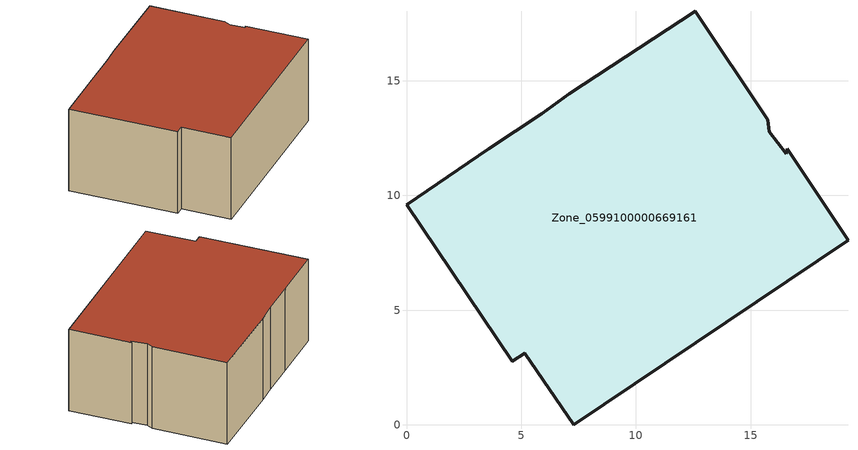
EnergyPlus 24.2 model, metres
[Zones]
Zone_0599100000669161
 floor ground (C_G): 15.8,12.77 16.55,11.81 16.59,12.03 19.25,8.05 7.28,0 5.14,3.12 4.6,2.77 0,9.6 3.59,12.03 5.9,13.56 7.1,14.43 12.59,18.03 15.75,13.3 z0
 wall outside (C_F): 3.59,12.03 0,9.6 4.6,2.77 5.14,3.12 7.28,0 19.25,8.05 16.59,12.03 16.55,11.81 15.8,12.77 15.75,13.3 12.59,18.03 7.1,14.43 5.9,13.56 3.59,12.03 z0:6.67
 roof outside (C_R): 16.59,12.03 16.55,11.81 15.8,12.77 15.75,13.3 12.59,18.03 7.1,14.43 5.9,13.56 3.59,12.03 0,9.6 4.6,2.77 5.14,3.12 7.28,0 19.25,8.05 z6.67
[BUILDING]
Pand.0599100000669161: North Axis=0; Terrain=City; Loads Convergence Tolerance Value=0.04; Temperature Convergence Tolerance Value=0.4; Solar Distribution=FullExterior; Maximum Number of Warmup Days=25; Minimum Number of Warmup Days=1
[Site:Location]
Rotterdam.The.Hague.AP_ZH_NLD Design_Conditions: Latitude=51.96; Longitude=4.45; Time Zone=1; Elevation=-4.5
[SITE:GROUNDTEMPERATURE:BUILDINGSURFACE]
18, 18, 18, 18, 18, 18, 18, 18, 18, 18, 18, 18
[MATERIAL] Thermal Absorptance=0.9; Solar Absorptance=0.7; Visible Absorptance=0.7
Name | Roughness | Thickness | Conductivity | Density | Specific Heat
G.TI.1946-1964 | MediumSmooth | 0.15 | 1 | 540 | 1210
F.TI.1946-1964 | Rough | 0.3 | 0.857143 | 1920 | 840
R.TI.1946-1964 | MediumRough | 0.2 | 0.277778 | 1500 | 1000
[CONSTRUCTION]
C_G: G.TI.1946-1964
C_F: F.TI.1946-1964
C_R: R.TI.1946-1964
[ZONE]
Zone_0599100000669161: Type=1; Multiplier=1; Ceiling Height=Autocalculate; Volume=Autocalculate; Floor Area=autocalculate; Part of Total Floor Area=Yes
[ZONEINFILTRATION:DESIGNFLOWRATE]
Infil_Zone_0599100000669161: Zone or ZoneList or Space or SpaceList=Zone_0599100000669161; Schedule=AlwaysOn; Design Flow Rate Calculation Method=Flow/Area; Flow Rate per Floor Area=0.003; Constant Term Coefficient=1; Temperature Term Coefficient=0; Velocity Term Coefficient=0; Velocity Squared Term Coefficient=0
[HVACTEMPLATE:ZONE:IDEALLOADSAIRSYSTEM]
Zone_0599100000669161: Maximum Heating Supply Air Temperature=50; Minimum Cooling Supply Air Temperature=13; Maximum Heating Supply Air Humidity Ratio=0.0156; Minimum Cooling Supply Air Humidity Ratio=0.0077; Heating Limit=NoLimit; Cooling Limit=NoLimit; Dehumidification Control Type=ConstantSensibleHeatRatio; Cooling Sensible Heat Ratio=0.7; Dehumidification Setpoint=60; Humidification Control Type=None; Humidification Setpoint=30; Outdoor Air Method=None; Outdoor Air Flow Rate per Person=0.00944; Outdoor Air Flow Rate per Zone Floor Area=0; Outdoor Air Flow Rate per Zone=0; Demand Controlled Ventilation Type=None; Outdoor Air Economizer Type=NoEconomizer; Heat Recovery Type=None; Sensible Heat Recovery Effectiveness=0.7; Latent Heat Recovery Effectiveness=0.65
[ZONECONTROL:THERMOSTAT]
ThermostatControl_Zone_0599100000669161: Zone or ZoneList=Zone_0599100000669161; Control Type Schedule=DualSetpointControlType; Control 1=Thermostat_Zone_0599100000669161; Temperature Difference Between Cutout And Setpoint=0
[THERMOSTATSETPOINT:DUALSETPOINT]
Thermostat_Zone_0599100000669161: Heating Setpoint Temperature Schedule=HeatingSetpoint_Zone_0599100000669161; Cooling Setpoint Temperature Schedule=CoolingSetpoint_Zone_0599100000669161
[SCHEDULE:COMPACT]
HeatingSetpoint_Zone_0599100000669161: Through: 12/31, For: AllDays, Until: 24:00, 21
CoolingSetpoint_Zone_0599100000669161: Through: 12/31, For: AllDays, Until: 24:00, 24
DualSetpointControlType: Through: 12/31, For: AllDays, Until: 24:00, 4
AlwaysOn: Through: 12/31, For: AllDays, Until: 24:00, 1
